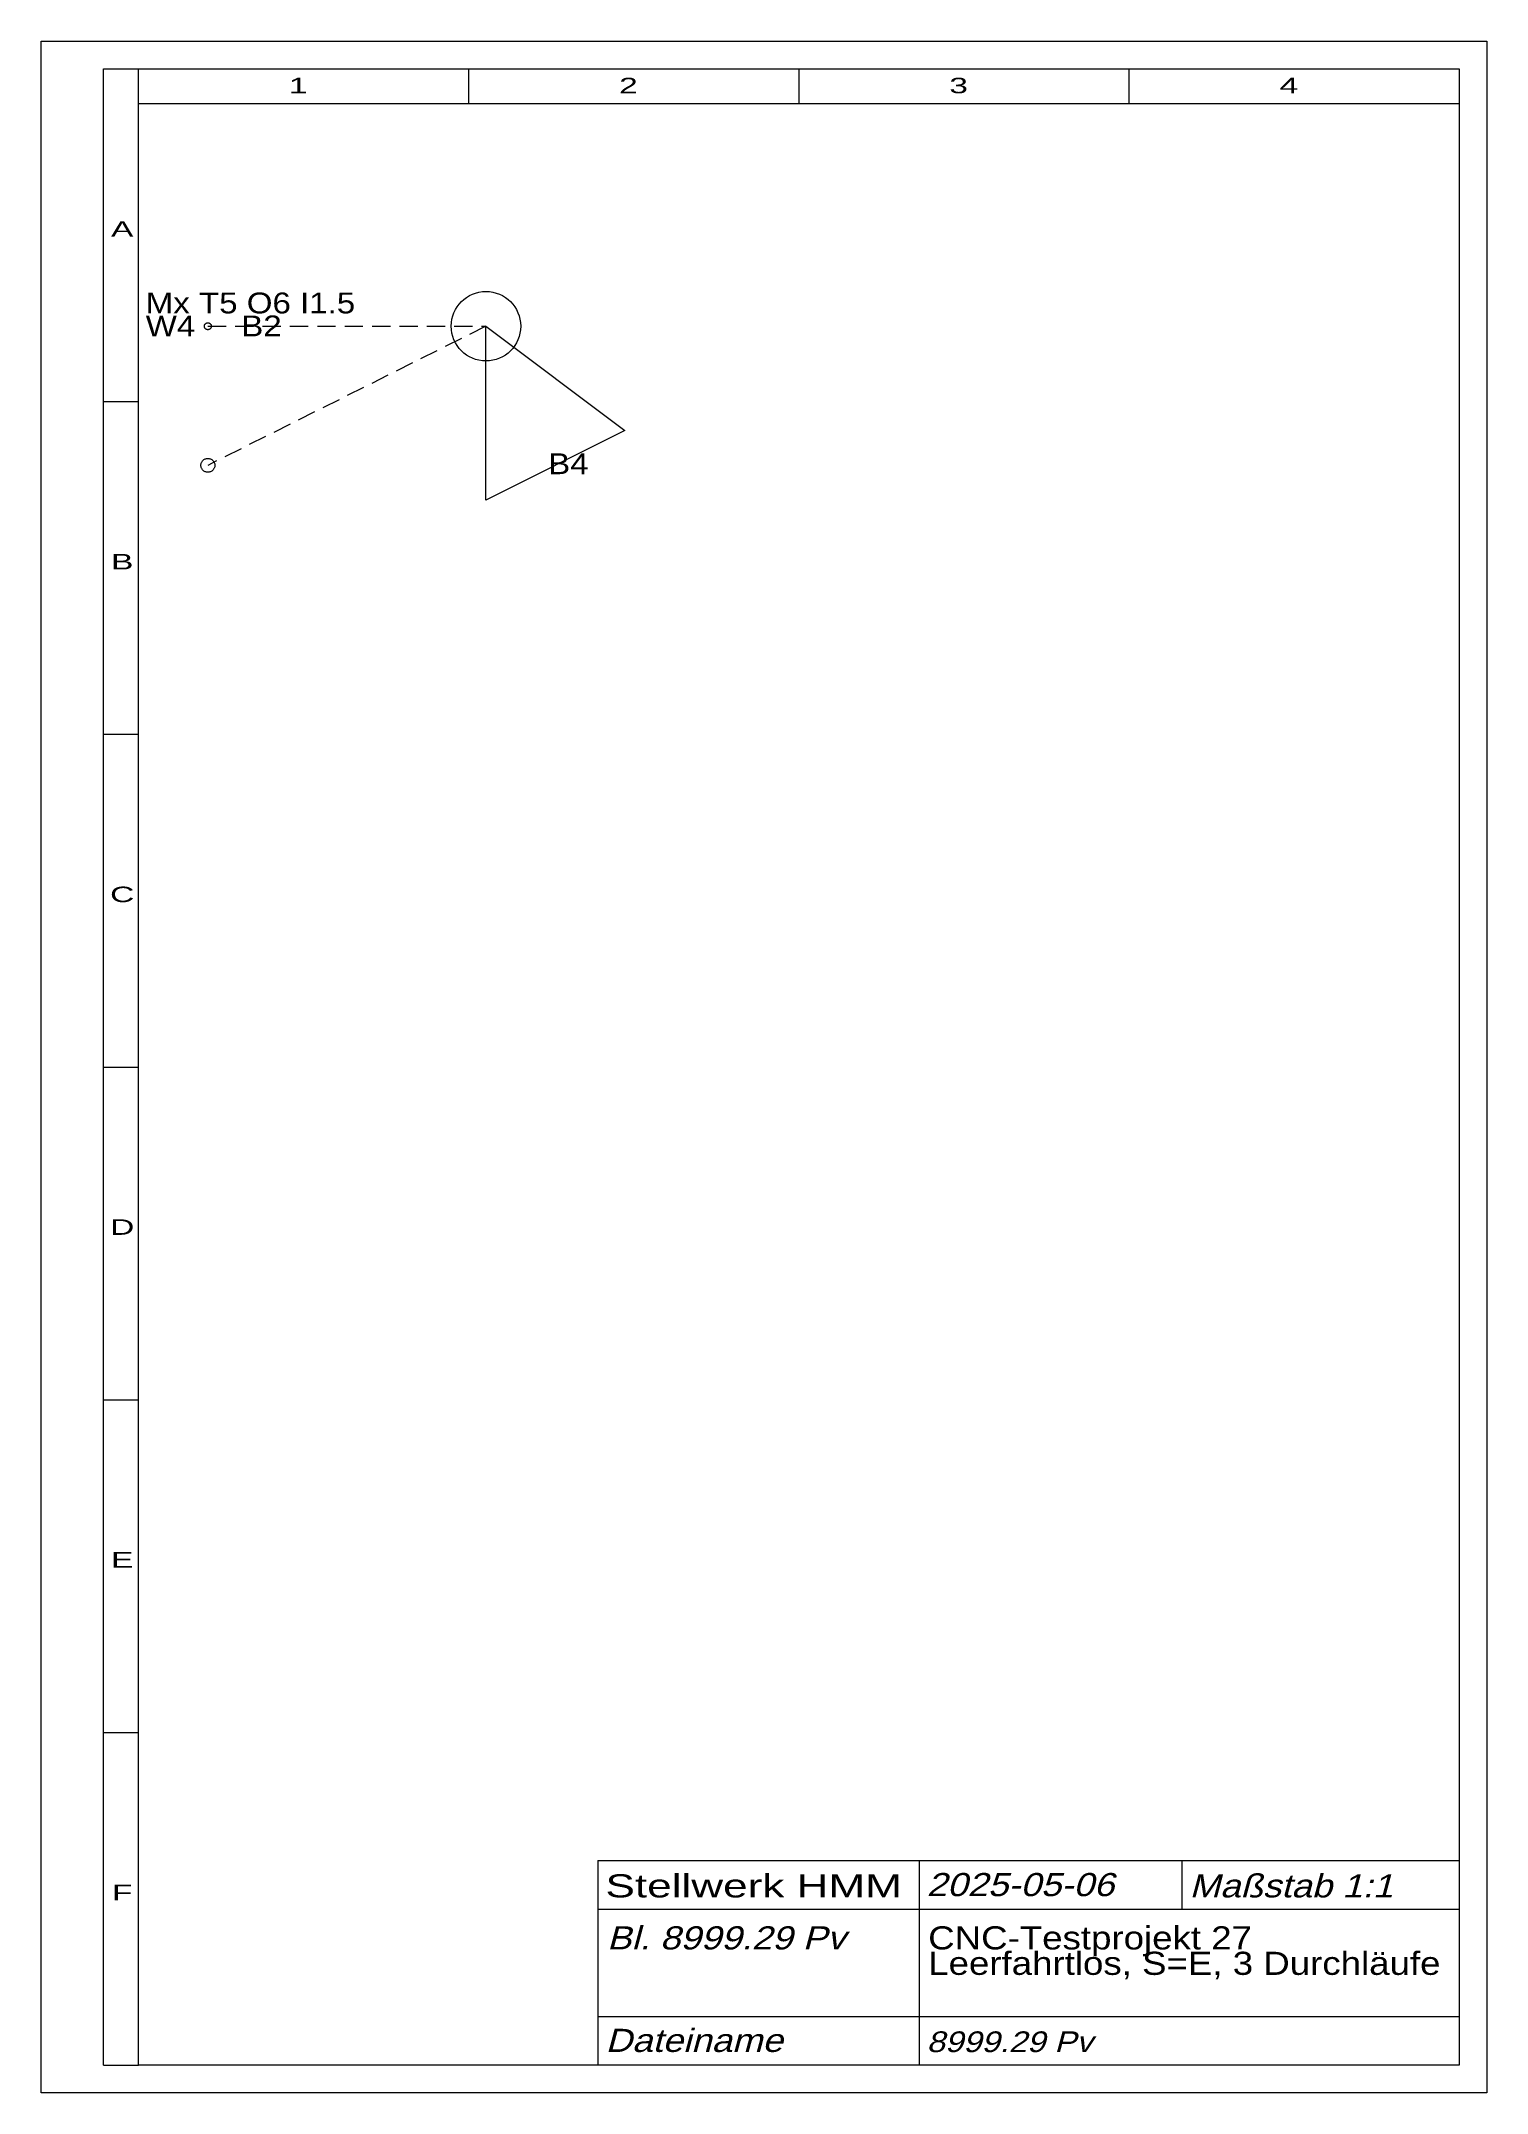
# Model space of a CAD drawing. Extents: x 1 to 209, y 1 to 296.
import ezdxf
from ezdxf.enums import TextEntityAlignment as Align

# ---------------------------------------------------------------- set-up
doc = ezdxf.new("R2010")
doc.units = 0
doc.header["$LTSCALE"] = 5.25
doc.linetypes.add('DASHED', pattern=[0.75, 0.5, -0.25])
doc.linetypes.add('PHANTOM', pattern=[2.5, 1.25, -0.25, 0.25, -0.25, 0.25, -0.25])
for name, color, linetype, lineweight in [('8999_29P', 30, 'CONTINUOUS', 13), ('BESCHRIFTUNG0', 7, 'CONTINUOUS', 25), ('STANDARD', 7, 'CONTINUOUS', 0)]:
    doc.layers.add(name, color=color, linetype=linetype, lineweight=lineweight)
doc.styles.add('Arial', font='arial.ttf')

msp = doc.modelspace()

# ---------------------------------------------------------------- linework, layer by layer
at = {"layer": '8999_29P', "linetype": 'DASHED'}
for p, q in [((25, 255), (65, 255)), ((65, 255), (25, 235))]:
    msp.add_line(p, q, dxfattribs=at)
at = {"layer": '8999_29P'}
for p, q in [((65, 255), (85, 240)), ((65, 230), (65, 255)), ((85, 240), (65, 230))]:
    msp.add_line(p, q, dxfattribs=at)
msp.add_circle((65, 255), 5, dxfattribs=at)
at = {"layer": '8999_29P', "linetype": 'PHANTOM'}
for centre, radius in [((25, 255), 0.5), ((25, 235), 1)]:
    msp.add_circle(centre, radius, dxfattribs=at)
at = {"layer": 'STANDARD'}
for p, q in [((1, 1), (1, 296)), ((1, 296), (209, 296)), ((209, 296), (209, 1)), ((10, 5), (10, 292)), ((10, 292), (15, 292)), ((15, 292), (205, 292)), ((15, 287), (15, 292)), ((62.5, 292), (62.5, 287)), ((110, 292), (110, 287)), ((157.5, 292), (157.5, 287)), ((205, 292), (205, 287)), ((15, 287), (205, 287)), ((15, 5), (15, 287)), ((205, 287), (205, 5)), ((10, 244.17), (15, 244.17)), ((10, 196.33), (15, 196.33)), ((205, 182.12), (205, 5.12)), ((10, 148.5), (15, 148.5)), ((10, 100.67), (15, 100.67)), ((10, 52.83), (15, 52.83)), ((10, 5), (15, 5)), ((205, 5), (15, 5)), ((209, 1), (1, 1))]:
    msp.add_line(p, q, dxfattribs=at)
at = {"layer": 'STANDARD', "lineweight": 0}
for p, q in [((81.11, 34.4), (205, 34.4)), ((81.11, 34.4), (81.11, 5)), ((127.31, 34.4), (127.31, 5)), ((165.11, 34.4), (165.11, 27.4)), ((81.11, 27.4), (205, 27.4)), ((81.11, 12), (205, 12))]:
    msp.add_line(p, q, dxfattribs=at)

# ---------------------------------------------------------------- texts
at = {"layer": '8999_29P', "linetype": 'DASHED', "style": 'Arial', "width": 1.13502}
msp.add_text('B4', height=3, dxfattribs=at).set_placement((73.95, 233.73))
at = {"layer": '8999_29P', "linetype": 'DASHED', "insert": (16.06, 253.54), "char_height": 3, "attachment_point": 7, "line_spacing_factor": 0.66, "style": 'Arial'}
msp.add_mtext('\\W1.135075;Mx T5 O6 I1.5\\PW4     B2', dxfattribs=at)
at = {"layer": 'BESCHRIFTUNG0', "style": 'Arial', "width": 1.365378}
msp.add_text('Stellwerk HMM', height=3.325, dxfattribs=at).set_placement((82.2, 32.44), align=Align.TOP_LEFT)
at = {"layer": 'BESCHRIFTUNG0', "style": 'Arial', "oblique": 15}
for s, height, width, p in [('2025-05-06', 3.325, 1.135137, (128.4, 32.62)), ('Maßstab 1:1', 3.325, 1.134935, (166.2, 32.44)), ('Bl. 8999.29 Pv', 3.325, 1.134931, (82.42, 24.96)), ('Dateiname', 3.325, 1.135074, (82.2, 10.22)), ('8999.29 Pv', 2.975, 1.134911, (128.4, 9.85))]:
    msp.add_text(s, height=height, dxfattribs=dict(at, width=width)).set_placement(p, align=Align.TOP_LEFT)
at = {"layer": 'BESCHRIFTUNG0', "insert": (128.62, 24.96), "char_height": 3.325, "attachment_point": 1, "line_spacing_factor": 0.66, "style": 'Arial'}
msp.add_mtext('\\W1.134984;CNC-Testprojekt 27\\PLeerfahrtlos, S=E, 3 Durchläufe', dxfattribs=at)
at = {"layer": 'STANDARD', "style": 'Arial'}
for s, width, p in [('1', 1.547923, (38, 290.72)), ('2', 1.547922, (85.5, 290.72)), ('3', 1.547923, (133, 290.72)), ('4', 1.547923, (180.5, 290.72)), ('A', 1.547987, (12.68, 270.1)), ('B', 1.547987, (12.68, 222.26)), ('C', 1.548103, (12.68, 174.43)), ('D', 1.548104, (12.68, 126.6)), ('E', 1.547987, (12.68, 78.76)), ('F', 1.547769, (12.68, 30.93))]:
    msp.add_text(s, height=2.23, dxfattribs=dict(at, width=width)).set_placement(p, align=Align.TOP_CENTER)

doc.saveas('drawing.dxf')
